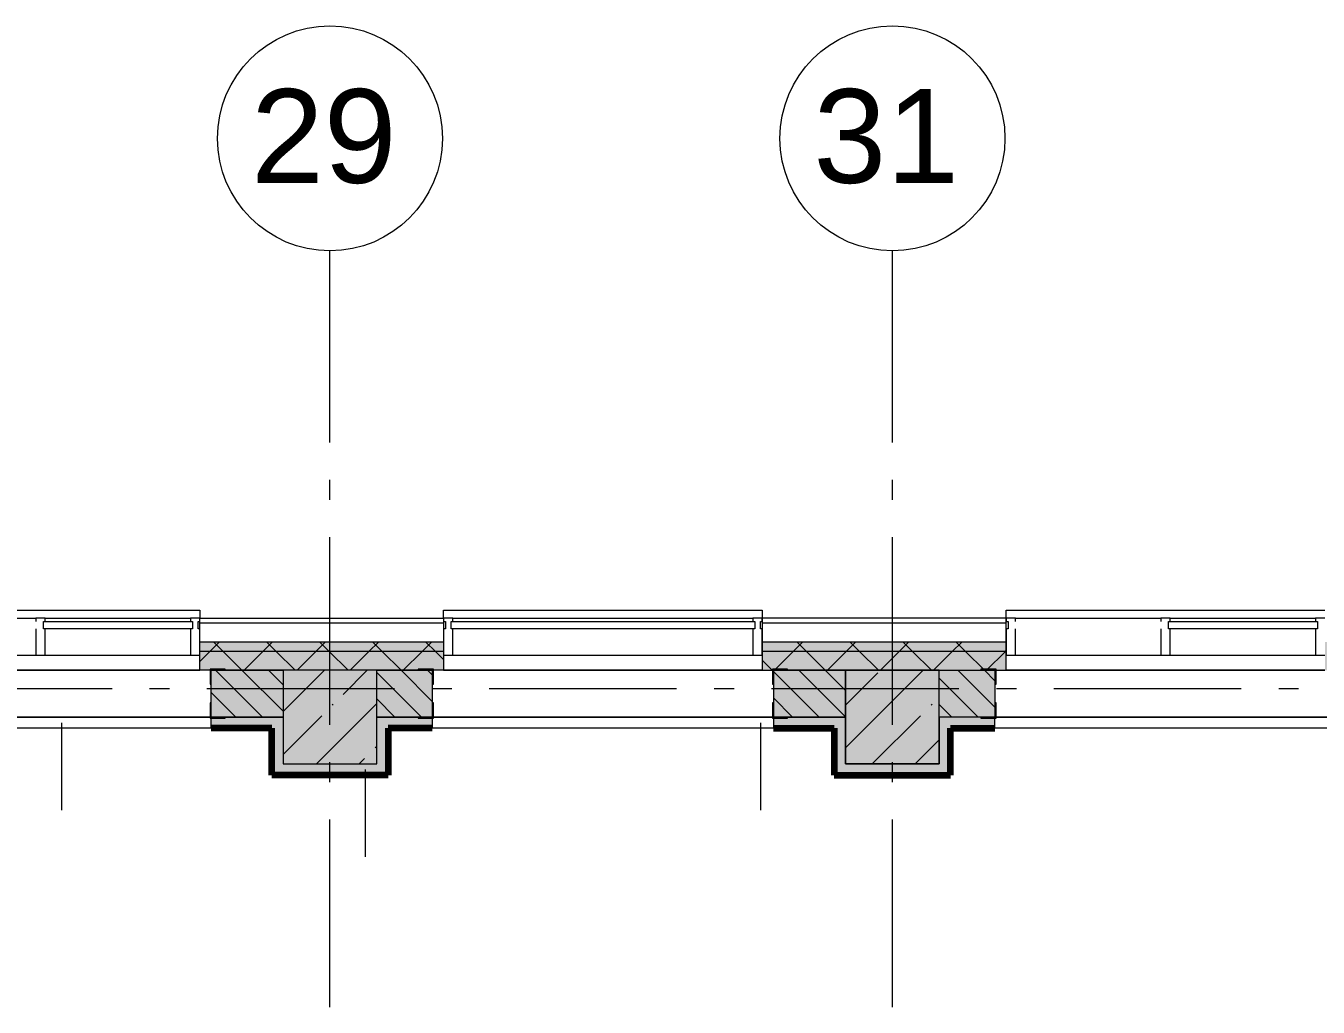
# Model space of a CAD drawing. Header units: millimetres. Extents: x -537608 to 253996, y -217170 to 186033.
# Drawn here: x -274548 to -267656, y 101024 to 106257 of the extents above; entities that cross this region are included whole.
import ezdxf

# ---------------------------------------------------------------- set-up
doc = ezdxf.new("R2010")
doc.units = ezdxf.units.MM
doc.layers.add('16) Лак 1.6м', color=160, linetype='Continuous', lineweight=90)
doc.layers.add('PDF _Геометрия', color=7, linetype='Continuous')
doc.layers.add('PDF _Текст', color=7, linetype='Continuous')
doc.layers.add('PDF _Сплошная заливка', color=7, linetype='Continuous', true_color=0xffffff)
doc.styles.add('PDF ArialMT', font='arial.ttf')

msp = doc.modelspace()

# ---------------------------------------------------------------- hatches: boundary and pattern name
at = {"layer": 'PDF _Сплошная заливка', "transparency": 33554559}
h = msp.add_hatch(color=256, dxfattribs=at)
h.paths.add_polyline_path([(-240026.1918, 102821.2653), (-240026.1918, 102921.2636), (-246626.1914, 102921.2636), (-246626.1914, 102821.2653), (-240371.3189, 102821.2653)], flags=0)
h.paths.add_polyline_path([(-254564.0965, 102821.2653), (-254326.1866, 102821.2653), (-254326.1866, 102921.2636), (-255624.7405, 102921.2636), (-255624.7405, 102821.2653), (-254676.1879, 102821.2653)], flags=0)
h.paths.add_polyline_path([(-257324.7427, 102821.2653), (-257324.7427, 102921.2636), (-258624.7391, 102921.2636), (-258624.7391, 102821.2653), (-257486.1367, 102821.2653)], flags=0)
h.paths.add_polyline_path([(-264582.5255, 102821.2653), (-263320.1886, 102821.2653), (-263320.1886, 102921.2636), (-264619.7372, 102921.2636), (-264619.7372, 102821.2653)], flags=0)
h.paths.add_polyline_path([(-261620.1864, 102821.2653), (-260324.7413, 102821.2653), (-260324.7413, 102921.2636), (-261620.1864, 102921.2636), (-261620.1864, 102842.3987)], flags=0)
h.paths.add_polyline_path([(-267504.57, 102821.2653), (-266319.7394, 102821.2653), (-266319.7394, 102921.2636), (-267619.7401, 102921.2636), (-267619.7401, 102821.2653)], flags=0)
h.paths.add_polyline_path([(-269319.7381, 102821.2653), (-269319.7381, 102921.2636), (-270620.3545, 102921.2636), (-270620.3545, 102821.2653), (-269591.7422, 102821.2653)], flags=0)
h.paths.add_polyline_path([(-273348.6546, 102821.2653), (-272320.3567, 102821.2653), (-272320.3567, 102921.2636), (-273619.7374, 102921.2636), (-273619.7374, 102821.2653)], flags=0)
h.paths.add_polyline_path([(-279192.735, 102821.2653), (-278626.181, 102821.2653), (-278626.181, 102921.2636), (-279926.186, 102921.2636), (-279926.186, 102821.2653), (-279226.1833, 102821.2653)], flags=0)
h.paths.add_polyline_path([(-276688.131, 102821.2653), (-275319.7353, 102821.2653), (-275319.7353, 102921.2636), (-276926.1831, 102921.2636), (-276926.1831, 102821.2653)], flags=0)
h.paths.add_polyline_path([(-281697.3434, 102821.2653), (-281626.184, 102821.2653), (-281626.184, 102921.2636), (-282926.1804, 102921.2636), (-282926.1804, 102821.2653), (-282532.2157, 102821.2653)], flags=0)
h.paths.add_polyline_path([(-287626.1812, 102821.2653), (-287626.1812, 102921.2636), (-290876.1851, 102921.2636), (-290876.1851, 102821.2653), (-287958.8642, 102821.2653)], flags=0)
h.paths.add_polyline_path([(-285871.6877, 102821.2653), (-284626.1869, 102821.2653), (-284626.1869, 102921.2636), (-285926.1833, 102921.2636), (-285926.1833, 102821.2653)], flags=0)
h = msp.add_hatch(color=256, dxfattribs=at)
h.paths.add_polyline_path([(-240126.19, 102921.2636), (-240126.19, 102971.2638), (-246626.1914, 102971.2638), (-246626.1914, 102921.2636), (-240371.3189, 102921.2636)], flags=0)
h.paths.add_polyline_path([(-257486.1367, 102921.2636), (-257324.7427, 102921.2636), (-257324.7427, 102971.2638), (-258624.7391, 102971.2638), (-258624.7391, 102921.2636), (-258321.009, 102921.2636)], flags=0)
h.paths.add_polyline_path([(-254326.1866, 102921.2636), (-254326.1866, 102971.2638), (-255624.7405, 102971.2638), (-255624.7405, 102921.2636), (-254564.0965, 102921.2636)], flags=0)
h.paths.add_polyline_path([(-260825.613, 102921.2636), (-260324.7413, 102921.2636), (-260324.7413, 102971.2638), (-261620.1864, 102971.2638), (-261620.1864, 102921.2636), (-261243.0492, 102921.2636)], flags=0)
h.paths.add_polyline_path([(-263330.2213, 102921.2636), (-263320.1886, 102921.2636), (-263320.1886, 102971.2638), (-264619.7372, 102971.2638), (-264619.7372, 102921.2636), (-264165.0937, 102921.2636)], flags=0)
h.paths.add_polyline_path([(-267504.57, 102921.2636), (-266319.7394, 102921.2636), (-266319.7394, 102971.2638), (-267619.7401, 102971.2638), (-267619.7401, 102921.2636)], flags=0)
h.paths.add_polyline_path([(-270426.6102, 102921.2636), (-269319.7381, 102921.2636), (-269319.7381, 102971.2638), (-270620.3545, 102971.2638), (-270620.3545, 102921.2636)], flags=0)
h.paths.add_polyline_path([(-272320.3567, 102921.2636), (-272320.3567, 102971.2638), (-273619.7374, 102971.2638), (-273619.7374, 102921.2636), (-272513.7824, 102921.2636)], flags=0)
h.paths.add_polyline_path([(-275435.8268, 102921.2636), (-275319.7353, 102921.2636), (-275319.7353, 102971.2638), (-276926.1831, 102971.2638), (-276926.1831, 102921.2636), (-275853.2587, 102921.2636)], flags=0)
h.paths.add_polyline_path([(-278626.181, 102921.2636), (-278626.181, 102971.2638), (-279926.186, 102971.2638), (-279926.186, 102921.2636), (-278775.3032, 102921.2636)], flags=0)
h.paths.add_polyline_path([(-281626.184, 102921.2636), (-281626.184, 102971.2638), (-282926.1804, 102971.2638), (-282926.1804, 102921.2636), (-281697.3434, 102921.2636)], flags=0)
h.paths.add_polyline_path([(-287958.8642, 102921.2636), (-287626.1812, 102921.2636), (-287626.1812, 102971.2638), (-290826.1849, 102971.2638), (-290826.1849, 102921.2636), (-288376.296, 102921.2636)], flags=0)
h.paths.add_polyline_path([(-285926.1833, 102921.2636), (-284626.1869, 102921.2636), (-284626.1869, 102971.2638), (-285926.1833, 102971.2638)], flags=0)
h = msp.add_hatch(color=256, dxfattribs=at)
h.paths.add_polyline_path([(-270426.6102, 102571.2644), (-270176.1872, 102571.2644), (-270176.1872, 102821.2653), (-270560.356, 102821.2653), (-270560.356, 102571.2644)], flags=0)
h.paths.add_polyline_path([(-273559.7389, 102571.2644), (-273176.1859, 102571.2644), (-273176.1859, 102821.2653), (-273559.7389, 102821.2653)], flags=0)
h.paths.add_polyline_path([(-272676.184, 102571.2644), (-272380.3552, 102571.2644), (-272380.3552, 102821.2653), (-272676.184, 102821.2653), (-272676.184, 102728.3331)], flags=0)
h.paths.add_polyline_path([(-275616.1841, 102571.2644), (-275379.7381, 102571.2644), (-275379.7381, 102821.2653), (-275676.1826, 102821.2653), (-275676.1826, 102571.2644)], flags=0)
msp.add_hatch(color=256, dxfattribs=at).paths.add_polyline_path([(-270009.1741, 102321.2656), (-269676.1853, 102321.2656), (-269676.1853, 102821.2653), (-270176.1872, 102821.2653), (-270176.1872, 102321.2656)])
h = msp.add_hatch(color=256, dxfattribs=at)
h.paths.add_polyline_path([(-242676.189, 102571.2644), (-242651.189, 102571.2644), (-242651.189, 102821.2653), (-242676.189, 102819.1576), (-242676.189, 102809.3595)], flags=0)
h.paths.add_polyline_path([(-243176.191, 102571.2644), (-243176.191, 102821.2653), (-245676.192, 102821.2653), (-245676.192, 102571.2644), (-243293.3633, 102571.2644)], flags=0)
h.paths.add_polyline_path([(-246215.4035, 102571.2644), (-246176.1896, 102571.2644), (-246176.1896, 102821.2653), (-246564.7417, 102821.2653), (-246564.7417, 102571.2644)], flags=0)
h.paths.add_polyline_path([(-255398.9645, 102571.2644), (-255176.1898, 102571.2644), (-255176.1898, 102821.2653), (-255564.7419, 102821.2653), (-255564.7419, 102571.2644)], flags=0)
h.paths.add_polyline_path([(-254676.1879, 102571.2644), (-254384.7426, 102571.2644), (-254384.7426, 102821.2653), (-254676.1879, 102821.2653), (-254676.1879, 102729.2029)], flags=0)
h.paths.add_polyline_path([(-258564.7406, 102571.2644), (-257384.7412, 102571.2644), (-257384.7412, 102821.2653), (-258564.7406, 102821.2653)], flags=0)
h.paths.add_polyline_path([(-261559.74, 102571.2644), (-261176.187, 102571.2644), (-261176.187, 102821.2653), (-261559.74, 102821.2653)], flags=0)
h.paths.add_polyline_path([(-263379.7393, 102571.2644), (-263379.7393, 102821.2653), (-263676.1881, 102821.2653), (-263676.1881, 102571.2644), (-263616.1852, 102571.2644)], flags=0)
h.paths.add_polyline_path([(-260676.1851, 102571.2644), (-260384.7399, 102571.2644), (-260384.7399, 102821.2653), (-260676.1851, 102821.2653), (-260676.1851, 102729.2029)], flags=0)
h.paths.add_polyline_path([(-264559.7387, 102571.2644), (-264176.1857, 102571.2644), (-264176.1857, 102821.2653), (-264559.7387, 102821.2653)], flags=0)
h.paths.add_polyline_path([(-269591.7422, 102571.2644), (-269379.7366, 102571.2644), (-269379.7366, 102821.2653), (-269676.1853, 102821.2653), (-269676.1853, 102571.2644), (-269616.1868, 102571.2644)], flags=0)
h.paths.add_polyline_path([(-267559.7373, 102571.2644), (-266379.7379, 102571.2644), (-266379.7379, 102821.2653), (-267559.7373, 102821.2653)], flags=0)
at = {"layer": 'PDF _Сплошная заливка', "true_color": 0xff7d7d, "transparency": 33554559}
h = msp.add_hatch(color=11, dxfattribs=at)
h.paths.add_polyline_path([(-273176.1859, 102511.2637), (-273176.1859, 102571.2644), (-273559.7389, 102571.2644), (-273559.7389, 102511.2637), (-273236.1844, 102511.2637)], flags=0)
h.paths.add_polyline_path([(-275379.7381, 102511.2637), (-275379.7381, 102571.2644), (-275616.1841, 102571.2644), (-275616.1841, 102511.2637), (-275435.8268, 102511.2637)], flags=0)
for points in [[(-272676.184, 102321.2656), (-272616.1854, 102321.2656), (-272616.1854, 102571.2644), (-272676.184, 102571.2644), (-272676.184, 102488.423)], [(-269676.1853, 102321.2656), (-269616.1868, 102321.2656), (-269616.1868, 102571.2644), (-269676.1853, 102571.2644), (-269676.1853, 102488.423)], [(-272676.184, 102261.2649), (-272616.1854, 102261.2649), (-272616.1854, 102321.2656), (-273176.1859, 102321.2656), (-273176.1859, 102261.2649)]]:
    msp.add_hatch(color=11, dxfattribs=at).paths.add_polyline_path(points)
h = msp.add_hatch(color=11, dxfattribs=at)
h.paths.add_polyline_path([(-270176.1872, 102511.2637), (-270176.1872, 102571.2644), (-270560.356, 102571.2644), (-270560.356, 102511.2637), (-270236.1857, 102511.2637)], flags=0)
h.paths.add_polyline_path([(-272380.3552, 102511.2637), (-272380.3552, 102571.2644), (-272616.1854, 102571.2644), (-272616.1854, 102511.2637), (-272513.7824, 102511.2637)], flags=0)
h = msp.add_hatch(color=11, dxfattribs=at)
h.paths.add_polyline_path([(-264236.1885, 102511.2637), (-264176.1857, 102511.2637), (-264176.1857, 102571.2644), (-264559.7387, 102571.2644), (-264559.7387, 102511.2637)], flags=0)
h.paths.add_polyline_path([(-269616.1868, 102511.2637), (-269379.7366, 102511.2637), (-269379.7366, 102571.2644), (-269616.1868, 102571.2644)], flags=0)
h.paths.add_polyline_path([(-266669.6977, 102511.2637), (-266379.7379, 102511.2637), (-266379.7379, 102571.2644), (-267559.7373, 102571.2644), (-267559.7373, 102511.2637), (-267504.57, 102511.2637)], flags=0)

# ---------------------------------------------------------------- linework, layer by layer
at = {"layer": '16) Лак 1.6м'}
for p, q in [((-273236.1844, 102511.2637), (-273559.7389, 102511.2637)), ((-273236.1844, 102261.2649), (-273236.1844, 102511.2637)), ((-272380.3552, 102511.2637), (-272616.1854, 102511.2637)), ((-272616.1854, 102511.2637), (-272616.1854, 102321.2656)), ((-270560.356, 102511.2637), (-270236.1857, 102511.2637)), ((-270236.1857, 102511.2637), (-270236.1857, 102261.2649)), ((-269616.1868, 102321.2656), (-269616.1868, 102511.2637)), ((-269616.1868, 102511.2637), (-269379.7366, 102511.2637)), ((-272616.1854, 102321.2656), (-272616.1854, 102261.2649)), ((-269616.1868, 102261.2649), (-269616.1868, 102321.2656)), ((-273176.1859, 102261.2649), (-273236.1844, 102261.2649)), ((-272616.1854, 102261.2649), (-273176.1859, 102261.2649)), ((-270236.1857, 102261.2649), (-270176.1872, 102261.2649)), ((-270176.1872, 102261.2649), (-269616.1868, 102261.2649))]:
    msp.add_line(p, q, dxfattribs=at)
at = {"layer": 'PDF _Геометрия', "color": 253, "lineweight": 9, "true_color": 0xaaaaaa}
for p, q in [((-272926.1849, 104035.9315), (-272926.1849, 105057.1936)), ((-269926.1863, 104035.9315), (-269926.1863, 105057.1936)), ((-272926.1849, 103730.0981), (-272926.1849, 103835.933)), ((-269926.1863, 103730.0981), (-269926.1863, 103835.933)), ((-272926.1849, 102530.0999), (-272926.1849, 103530.0994)), ((-269926.1863, 102530.0999), (-269926.1863, 103530.0994)), ((-275319.7353, 103141.2653), (-273619.7374, 103141.2653)), ((-273619.7374, 103141.2653), (-273619.7374, 103098.2643)), ((-272320.3567, 103098.2643), (-272320.3567, 103141.2653)), ((-272320.3567, 103141.2653), (-270620.3545, 103141.2653)), ((-270620.3545, 103141.2653), (-270620.3545, 103098.2643)), ((-269319.7381, 103098.2643), (-269319.7381, 103141.2653)), ((-269319.7381, 103141.2653), (-267619.7401, 103141.2653)), ((-274454.7388, 103043.2649), (-273659.7392, 103043.2649)), ((-273669.7376, 103041.2649), (-274444.7363, 103041.2649)), ((-273629.7356, 103043.2649), (-273619.7374, 103043.2649)), ((-272320.3567, 103043.2649), (-272310.3541, 103043.2649)), ((-272280.3548, 103043.2649), (-270660.3563, 103043.2649)), ((-270670.3547, 103041.2649), (-272270.3565, 103041.2649)), ((-270630.3571, 103043.2649), (-270620.3545, 103043.2649)), ((-269319.7381, 103043.2649), (-269309.7397, 103043.2649)), ((-268454.7373, 103043.2649), (-267659.7376, 103043.2649)), ((-267669.7403, 103041.2649), (-268444.739, 103041.2649)), ((-274088.7798, 102721.2649), (-275088.7794, 102721.2649)), ((-273782.9484, 102721.2649), (-273888.7833, 102721.2649)), ((-272582.9482, 102721.2649), (-273582.9477, 102721.2649)), ((-272277.1168, 102721.2649), (-272382.9474, 102721.2649)), ((-271077.1165, 102721.2649), (-272077.116, 102721.2649)), ((-270771.2808, 102721.2649), (-270877.1157, 102721.2649)), ((-269571.2805, 102721.2649), (-270571.28, 102721.2649)), ((-269265.4491, 102721.2649), (-269371.2841, 102721.2649)), ((-268065.4489, 102721.2649), (-269065.4484, 102721.2649)), ((-267759.6175, 102721.2649), (-267865.4481, 102721.2649)), ((-272926.1849, 102224.2664), (-272926.1849, 102330.0992)), ((-269926.1863, 102224.2664), (-269926.1863, 102330.0992)), ((-272926.1849, 101024.266), (-272926.1849, 102024.2656)), ((-269926.1863, 101024.266), (-269926.1863, 102024.2656))]:
    msp.add_line(p, q, dxfattribs=at)
at = {"layer": 'PDF _Геометрия', "lineweight": 9}
for p, q in [((-275269.7351, 103098.2643), (-274494.7364, 103098.2643)), ((-274444.7363, 103098.2643), (-274494.7364, 103098.2643)), ((-274494.7364, 103098.2643), (-274494.7364, 103081.2646)), ((-274454.7388, 103041.2649), (-274454.7388, 103081.2646)), ((-274454.7388, 103081.2646), (-274444.7363, 103081.2646)), ((-274444.7363, 103098.2643), (-273669.7376, 103098.2643)), ((-274444.7363, 103081.2646), (-274444.7363, 103098.2643)), ((-274444.7363, 103081.2646), (-273669.7376, 103081.2646)), ((-273619.7374, 103098.2643), (-273669.7376, 103098.2643)), ((-273669.7376, 103098.2643), (-273669.7376, 103081.2646)), ((-273669.7376, 103081.2646), (-273659.7392, 103081.2646)), ((-273659.7392, 103081.2646), (-273659.7392, 103041.2649)), ((-273629.7356, 103041.2649), (-273629.7356, 103081.2646)), ((-273629.7356, 103081.2646), (-273619.7374, 103081.2646)), ((-273619.7374, 103081.2646), (-273619.7374, 103098.2643)), ((-273619.7374, 103071.2642), (-273619.7374, 103098.2643)), ((-273619.7374, 103098.2643), (-272320.3567, 103098.2643)), ((-272320.3567, 103071.2642), (-273619.7374, 103071.2642)), ((-273619.7374, 102971.2638), (-273619.7374, 103071.2642)), ((-272270.3565, 103098.2643), (-272320.3567, 103098.2643)), ((-272320.3567, 103098.2643), (-272320.3567, 103081.2646)), ((-272320.3567, 103098.2643), (-272320.3567, 103071.2642)), ((-272320.3567, 103081.2646), (-272310.3541, 103081.2646)), ((-272320.3567, 103071.2642), (-272320.3567, 102971.2638)), ((-272310.3541, 103081.2646), (-272310.3541, 103041.2649)), ((-272280.3548, 103041.2649), (-272280.3548, 103081.2646)), ((-272280.3548, 103081.2646), (-272270.3565, 103081.2646)), ((-272270.3565, 103081.2646), (-272270.3565, 103098.2643)), ((-272270.3565, 103098.2643), (-270670.3547, 103098.2643)), ((-272270.3565, 103081.2646), (-270670.3547, 103081.2646)), ((-270620.3545, 103098.2643), (-270670.3547, 103098.2643)), ((-270670.3547, 103098.2643), (-270670.3547, 103081.2646)), ((-270670.3547, 103081.2646), (-270660.3563, 103081.2646)), ((-270660.3563, 103081.2646), (-270660.3563, 103041.2649)), ((-270630.3571, 103041.2649), (-270630.3571, 103081.2646)), ((-270630.3571, 103081.2646), (-270620.3545, 103081.2646)), ((-269319.7381, 103098.2643), (-270620.3545, 103098.2643)), ((-270620.3545, 103098.2643), (-270620.3545, 103071.2642)), ((-270620.3545, 103081.2646), (-270620.3545, 103098.2643)), ((-270620.3545, 103071.2642), (-270620.3545, 102971.2638)), ((-269319.7381, 103071.2642), (-270620.3545, 103071.2642)), ((-269319.7381, 103071.2642), (-269319.7381, 103098.2643)), ((-269269.7378, 103098.2643), (-269319.7381, 103098.2643)), ((-269319.7381, 103098.2643), (-269319.7381, 103081.2646)), ((-269319.7381, 103081.2646), (-269309.7397, 103081.2646)), ((-269319.7381, 102971.2638), (-269319.7381, 103071.2642)), ((-269309.7397, 103081.2646), (-269309.7397, 103041.2649)), ((-269269.7378, 103081.2646), (-269269.7378, 103098.2643)), ((-269269.7378, 103098.2643), (-268494.7392, 103098.2643)), ((-268444.739, 103098.2643), (-268494.7392, 103098.2643)), ((-268494.7392, 103098.2643), (-268494.7392, 103081.2646)), ((-268454.7373, 103041.2649), (-268454.7373, 103081.2646)), ((-268454.7373, 103081.2646), (-268444.739, 103081.2646)), ((-268444.739, 103098.2643), (-267669.7403, 103098.2643)), ((-268444.739, 103081.2646), (-268444.739, 103098.2643)), ((-268444.739, 103081.2646), (-267669.7403, 103081.2646)), ((-267619.7401, 103098.2643), (-267669.7403, 103098.2643)), ((-267669.7403, 103098.2643), (-267669.7403, 103081.2646)), ((-267669.7403, 103081.2646), (-267659.7376, 103081.2646)), ((-267659.7376, 103081.2646), (-267659.7376, 103041.2649)), ((-274494.7364, 103041.2649), (-274494.7364, 102901.2648)), ((-274444.7363, 103041.2649), (-274454.7388, 103041.2649)), ((-274444.7363, 102901.2648), (-274444.7363, 103041.2649)), ((-273659.7392, 103041.2649), (-273669.7376, 103041.2649)), ((-273669.7376, 103041.2649), (-273669.7376, 102901.2648)), ((-273619.7374, 103041.2649), (-273629.7356, 103041.2649)), ((-273619.7374, 102901.2648), (-273619.7374, 103041.2649)), ((-272310.3541, 103041.2649), (-272320.3567, 103041.2649)), ((-272320.3567, 103041.2649), (-272320.3567, 102901.2648)), ((-272270.3565, 103041.2649), (-272280.3548, 103041.2649)), ((-272270.3565, 102901.2648), (-272270.3565, 103041.2649)), ((-270660.3563, 103041.2649), (-270670.3547, 103041.2649)), ((-270670.3547, 103041.2649), (-270670.3547, 102901.2648)), ((-270620.3545, 103041.2649), (-270630.3571, 103041.2649)), ((-270620.3545, 102901.2648), (-270620.3545, 103041.2649)), ((-269309.7397, 103041.2649), (-269319.7381, 103041.2649)), ((-269319.7381, 103041.2649), (-269319.7381, 102901.2648)), ((-269269.7378, 102901.2648), (-269269.7378, 103041.2649)), ((-268494.7392, 103041.2649), (-268494.7392, 102901.2648)), ((-268444.739, 103041.2649), (-268454.7373, 103041.2649)), ((-268444.739, 102901.2648), (-268444.739, 103041.2649)), ((-267659.7376, 103041.2649), (-267669.7403, 103041.2649)), ((-267669.7403, 103041.2649), (-267669.7403, 102901.2648)), ((-272320.3567, 102971.2638), (-273619.7374, 102971.2638)), ((-273619.7374, 102921.2636), (-273619.7374, 102971.2638)), ((-273619.7374, 102868.2859), (-273566.7575, 102921.2636)), ((-272320.3567, 102921.2636), (-273619.7374, 102921.2636)), ((-273619.7374, 102821.2653), (-273619.7374, 102921.2636)), ((-273566.7575, 102921.2636), (-273516.7573, 102971.2638)), ((-273495.5378, 102921.2636), (-273545.538, 102971.2638)), ((-273395.5374, 102821.2653), (-273495.5378, 102921.2636)), ((-273383.9157, 102821.2653), (-273283.9154, 102921.2636)), ((-273283.9154, 102921.2636), (-273233.9152, 102971.2638)), ((-273212.6956, 102921.2636), (-273262.6959, 102971.2638)), ((-273112.6953, 102821.2653), (-273212.6956, 102921.2636)), ((-273101.0736, 102821.2653), (-273001.0733, 102921.2636)), ((-273001.0733, 102921.2636), (-272951.073, 102971.2638)), ((-272929.8535, 102921.2636), (-272979.8537, 102971.2638)), ((-272829.8532, 102821.2653), (-272929.8535, 102921.2636)), ((-272818.2315, 102821.2653), (-272718.2311, 102921.2636)), ((-272718.2311, 102921.2636), (-272668.2309, 102971.2638)), ((-272647.0114, 102921.2636), (-272697.0116, 102971.2638)), ((-272547.011, 102821.2653), (-272647.0114, 102921.2636)), ((-272535.3894, 102821.2653), (-272435.389, 102921.2636)), ((-272435.389, 102921.2636), (-272385.3888, 102971.2638)), ((-272364.1693, 102921.2636), (-272414.1695, 102971.2638)), ((-272320.3567, 102877.4531), (-272364.1693, 102921.2636)), ((-272320.3567, 102971.2638), (-272320.3567, 102921.2636)), ((-272320.3567, 102921.2636), (-272320.3567, 102821.2653)), ((-270620.3545, 102971.2638), (-270620.3545, 102921.2636)), ((-269319.7381, 102971.2638), (-270620.3545, 102971.2638)), ((-270620.3545, 102921.2636), (-270620.3545, 102821.2653)), ((-269319.7381, 102921.2636), (-270620.3545, 102921.2636)), ((-270555.4903, 102821.2653), (-270455.4899, 102921.2636)), ((-270455.4899, 102921.2636), (-270405.4897, 102971.2638)), ((-270384.2702, 102921.2636), (-270434.2704, 102971.2638)), ((-270284.2698, 102821.2653), (-270384.2702, 102921.2636)), ((-270272.6482, 102821.2653), (-270172.6478, 102921.2636)), ((-270172.6478, 102921.2636), (-270122.6476, 102971.2638)), ((-270101.4281, 102921.2636), (-270151.4283, 102971.2638)), ((-270001.4277, 102821.2653), (-270101.4281, 102921.2636)), ((-269989.8061, 102821.2653), (-269889.8057, 102921.2636)), ((-269889.8057, 102921.2636), (-269839.8055, 102971.2638)), ((-269818.586, 102921.2636), (-269868.5819, 102971.2638)), ((-269718.5856, 102821.2653), (-269818.586, 102921.2636)), ((-269706.9596, 102821.2653), (-269606.9636, 102921.2636)), ((-269606.9636, 102921.2636), (-269556.9634, 102971.2638)), ((-269535.7395, 102921.2636), (-269585.7398, 102971.2638)), ((-269435.7392, 102821.2653), (-269535.7395, 102921.2636)), ((-269424.1175, 102821.2653), (-269324.1171, 102921.2636)), ((-269324.1171, 102921.2636), (-269319.7381, 102925.6448)), ((-269319.7381, 102921.2636), (-269319.7381, 102971.2638)), ((-269319.7381, 102821.2653), (-269319.7381, 102921.2636)), ((-275269.7351, 102901.2648), (-274494.7364, 102901.2648)), ((-274494.7364, 102901.2648), (-274444.7363, 102901.2648)), ((-274444.7363, 102901.2648), (-273669.7376, 102901.2648)), ((-273669.7376, 102901.2648), (-273619.7374, 102901.2648)), ((-272320.3567, 102901.2648), (-272270.3565, 102901.2648)), ((-272270.3565, 102901.2648), (-270670.3547, 102901.2648)), ((-270670.3547, 102901.2648), (-270620.3545, 102901.2648)), ((-270567.1119, 102821.2653), (-270620.3545, 102874.5079)), ((-269319.7381, 102901.2648), (-269269.7378, 102901.2648)), ((-269269.7378, 102901.2648), (-268494.7392, 102901.2648)), ((-268494.7392, 102901.2648), (-268444.739, 102901.2648)), ((-268444.739, 102901.2648), (-267669.7403, 102901.2648)), ((-267669.7403, 102901.2648), (-267619.7401, 102901.2648)), ((-273619.7374, 102821.2653), (-275319.7353, 102821.2653)), ((-275319.7353, 102821.2653), (-273619.7374, 102821.2653)), ((-273176.1859, 102821.2653), (-273619.7374, 102821.2653)), ((-273559.7389, 102571.2644), (-273559.7389, 102821.2653)), ((-273559.7389, 102821.2653), (-273176.1859, 102821.2653)), ((-273286.9597, 102571.2644), (-273536.9606, 102821.2653)), ((-273176.1859, 102601.9116), (-273395.5374, 102821.2653)), ((-273176.1859, 102743.3327), (-273254.1185, 102821.2653)), ((-273176.1859, 102600.2345), (-272955.1551, 102821.2653)), ((-272676.184, 102821.2653), (-273176.1859, 102821.2653)), ((-273176.1859, 102821.2653), (-273176.1859, 102321.2656)), ((-272856.0589, 102692.2604), (-272727.0582, 102821.2653)), ((-272676.184, 102321.2656), (-272676.184, 102821.2653)), ((-272320.3567, 102821.2653), (-272676.184, 102821.2653)), ((-272676.184, 102821.2653), (-272380.3552, 102821.2653)), ((-272438.4333, 102571.2644), (-272676.184, 102809.0172)), ((-272380.3552, 102654.6095), (-272547.011, 102821.2653)), ((-272380.3552, 102796.0305), (-272405.5879, 102821.2653)), ((-272380.3552, 102821.2653), (-272380.3552, 102571.2644)), ((-270620.3545, 102821.2653), (-272320.3567, 102821.2653)), ((-272320.3567, 102821.2653), (-270620.3545, 102821.2653)), ((-270620.3545, 102821.2653), (-269319.7381, 102821.2653)), ((-270176.1872, 102821.2653), (-270560.356, 102821.2653)), ((-270560.356, 102821.2653), (-270560.356, 102571.2644)), ((-270317.111, 102571.2644), (-270560.356, 102814.5094)), ((-270176.1872, 102571.7596), (-270425.6887, 102821.2653)), ((-270176.1872, 102713.1806), (-270284.2698, 102821.2653)), ((-270176.1872, 102406.8562), (-269761.7782, 102821.2653)), ((-269676.1853, 102821.2653), (-270176.1872, 102821.2653)), ((-270176.1872, 102821.2653), (-270176.1872, 102321.2656)), ((-270176.1872, 102571.2644), (-270176.1872, 102821.2653)), ((-270176.1872, 102634.9531), (-270004.8294, 102806.3109)), ((-269676.1853, 102321.2656), (-269676.1853, 102821.2653)), ((-269676.1853, 102571.2644), (-269676.1853, 102821.2653)), ((-269676.1853, 102821.2653), (-269379.7366, 102821.2653)), ((-269468.5846, 102571.2644), (-269676.1853, 102778.8651)), ((-269379.7366, 102623.8395), (-269577.1623, 102821.2653)), ((-269379.7366, 102765.2605), (-269435.7392, 102821.2653)), ((-269379.7366, 102821.2653), (-269379.7366, 102571.2644)), ((-267619.7401, 102821.2653), (-269319.7381, 102821.2653)), ((-269319.7381, 102821.2653), (-267619.7401, 102821.2653)), ((-273428.3828, 102571.2644), (-273559.7389, 102702.6204)), ((-272998.959, 102321.2656), (-272676.184, 102644.0385)), ((-272913.0863, 102635.2372), (-272908.3412, 102639.9781)), ((-272579.8522, 102571.2644), (-272676.184, 102667.5961)), ((-270458.5342, 102571.2644), (-270560.356, 102673.0861)), ((-269719.7051, 102635.2372), (-269714.9643, 102639.9781)), ((-269610.0036, 102571.2644), (-269676.1853, 102637.444)), ((-273565.737, 102571.2644), (-275373.7357, 102571.2644)), ((-275373.7357, 102571.2644), (-273565.737, 102571.2644)), ((-273559.7389, 102511.2637), (-273559.7389, 102571.2644)), ((-273559.7389, 102571.2644), (-273176.1859, 102571.2644)), ((-273176.1859, 102571.2644), (-273559.7389, 102571.2644)), ((-273176.1859, 102372.1355), (-272970.1095, 102578.212)), ((-272616.1854, 102571.2644), (-272676.184, 102571.2644)), ((-272676.184, 102571.2644), (-272616.1854, 102571.2644)), ((-272380.3552, 102571.2644), (-272616.1854, 102571.2644)), ((-272616.1854, 102571.2644), (-272380.3552, 102571.2644)), ((-272380.3552, 102571.2644), (-272380.3552, 102511.2637)), ((-270566.3541, 102571.2644), (-272374.3571, 102571.2644)), ((-272374.3571, 102571.2644), (-270566.3541, 102571.2644)), ((-270176.1872, 102571.2644), (-270560.356, 102571.2644)), ((-270560.356, 102571.2644), (-270176.1872, 102571.2644)), ((-270560.356, 102571.2644), (-270560.356, 102511.2637)), ((-270176.1872, 102511.2637), (-270176.1872, 102571.2644)), ((-270033.679, 102321.2656), (-269776.7326, 102578.212)), ((-269616.1868, 102571.2644), (-269676.1853, 102571.2644)), ((-269616.1868, 102571.2644), (-269676.1853, 102571.2644)), ((-269676.1853, 102571.2644), (-269676.1853, 102321.2656)), ((-269379.7366, 102571.2644), (-269616.1868, 102571.2644)), ((-269379.7366, 102571.2644), (-269616.1868, 102571.2644)), ((-269379.7366, 102511.2637), (-269379.7366, 102571.2644)), ((-267565.7397, 102571.2644), (-269373.7384, 102571.2644)), ((-269373.7384, 102571.2644), (-267565.7397, 102571.2644)), ((-273559.7389, 102511.2637), (-275379.7381, 102511.2637)), ((-274358.2607, 102541.2651), (-274358.2607, 102075.1141)), ((-270560.356, 102511.2637), (-272380.3552, 102511.2637)), ((-270630.5121, 102541.2651), (-270630.5121, 102075.1141)), ((-270176.1872, 102321.2656), (-270176.1872, 102511.2637)), ((-267559.7373, 102511.2637), (-269379.7366, 102511.2637)), ((-269805.5778, 102321.2656), (-269676.1853, 102450.658)), ((-272684.9852, 102407.1383), (-272680.2444, 102411.8791)), ((-273176.1859, 102321.2656), (-272676.184, 102321.2656)), ((-272770.8579, 102321.2656), (-272742.0126, 102350.113)), ((-272739.0201, 102291.2642), (-272739.0201, 101825.1153)), ((-270176.1872, 102321.2656), (-269676.1853, 102321.2656)), ((-269676.1853, 102321.2656), (-270176.1872, 102321.2656))]:
    msp.add_line(p, q, dxfattribs=at)
at = {"layer": 'PDF _Геометрия', "color": 253, "lineweight": 20, "true_color": 0xaaaaaa}
for p, q in [((-273484.7385, 102827.2635), (-273565.737, 102827.2635)), ((-273565.737, 102827.2635), (-273565.737, 102746.2651)), ((-273559.7389, 102746.2651), (-273559.7389, 102821.2653)), ((-273559.7389, 102821.2653), (-273484.7385, 102821.2653)), ((-273484.7385, 102821.2653), (-273484.7385, 102827.2635)), ((-272374.3571, 102827.2635), (-272455.3555, 102827.2635)), ((-272455.3555, 102827.2635), (-272455.3555, 102821.2653)), ((-272455.3555, 102821.2653), (-272380.3552, 102821.2653)), ((-272380.3552, 102821.2653), (-272380.3552, 102746.2651)), ((-272374.3571, 102746.2651), (-272374.3571, 102827.2635)), ((-270485.3557, 102827.2635), (-270566.3541, 102827.2635)), ((-270566.3541, 102827.2635), (-270566.3541, 102746.2651)), ((-270560.356, 102746.2651), (-270560.356, 102821.2653)), ((-270560.356, 102821.2653), (-270485.3557, 102821.2653)), ((-270485.3557, 102821.2653), (-270485.3557, 102827.2635)), ((-269373.7384, 102827.2635), (-269454.7368, 102827.2635)), ((-269454.7368, 102827.2635), (-269454.7368, 102821.2653)), ((-269454.7368, 102821.2653), (-269379.7366, 102821.2653)), ((-269379.7366, 102821.2653), (-269379.7366, 102746.2651)), ((-269373.7384, 102746.2651), (-269373.7384, 102827.2635)), ((-273565.737, 102746.2651), (-273559.7389, 102746.2651)), ((-272380.3552, 102746.2651), (-272374.3571, 102746.2651)), ((-270566.3541, 102746.2651), (-270560.356, 102746.2651)), ((-269379.7366, 102746.2651), (-269373.7384, 102746.2651)), ((-273559.7389, 102646.2647), (-273565.737, 102646.2647)), ((-273565.737, 102646.2647), (-273565.737, 102565.2641)), ((-273559.7389, 102571.2644), (-273559.7389, 102646.2647)), ((-272380.3552, 102646.2647), (-272380.3552, 102571.2644)), ((-272374.3571, 102646.2647), (-272380.3552, 102646.2647)), ((-272374.3571, 102565.2641), (-272374.3571, 102646.2647)), ((-270560.356, 102646.2647), (-270566.3541, 102646.2647)), ((-270566.3541, 102646.2647), (-270566.3541, 102565.2641)), ((-270560.356, 102571.2644), (-270560.356, 102646.2647)), ((-269379.7366, 102646.2647), (-269379.7366, 102571.2644)), ((-269373.7384, 102646.2647), (-269379.7366, 102646.2647)), ((-269373.7384, 102565.2641), (-269373.7384, 102646.2647)), ((-273565.737, 102565.2641), (-273484.7385, 102565.2641)), ((-273484.7385, 102571.2644), (-273559.7389, 102571.2644)), ((-273484.7385, 102565.2641), (-273484.7385, 102571.2644)), ((-272380.3552, 102571.2644), (-272455.3555, 102571.2644)), ((-272455.3555, 102571.2644), (-272455.3555, 102565.2641)), ((-272455.3555, 102565.2641), (-272374.3571, 102565.2641)), ((-270566.3541, 102565.2641), (-270485.3557, 102565.2641)), ((-270485.3557, 102571.2644), (-270560.356, 102571.2644)), ((-270485.3557, 102565.2641), (-270485.3557, 102571.2644)), ((-269379.7366, 102571.2644), (-269454.7368, 102571.2644)), ((-269454.7368, 102571.2644), (-269454.7368, 102565.2641)), ((-269454.7368, 102565.2641), (-269373.7384, 102565.2641))]:
    msp.add_line(p, q, dxfattribs=at)
at = {"layer": 'PDF _Геометрия', "lineweight": 20}
for centre, radius in [((-272926.1859, 105657.1938), 599.999), ((-269926.1843, 105657.1943), 600.0004)]:
    msp.add_circle(centre, radius, dxfattribs=at)
at = {"layer": 'PDF _Сплошная заливка', "lineweight": 35, "transparency": 33554559}
msp.add_solid([(-272676.184, 102321.2656), (-272676.184, 102821.2653), (-273176.1859, 102321.2656), (-273176.1859, 102821.2653)], dxfattribs=at)
at = {"layer": 'PDF _Сплошная заливка', "color": 11, "lineweight": 35, "true_color": 0xff7d7d, "transparency": 33554559}
for points in [[(-273176.1859, 102261.2649), (-273176.1859, 102511.2637), (-273236.1844, 102261.2649), (-273236.1844, 102511.2637)], [(-270176.1872, 102261.2649), (-270176.1872, 102511.2637), (-270236.1857, 102261.2649), (-270236.1857, 102511.2637)], [(-270176.1872, 102261.2649), (-269616.1868, 102261.2649), (-270176.1872, 102321.2656), (-269616.1868, 102321.2656)]]:
    msp.add_solid(points, dxfattribs=at)

# ---------------------------------------------------------------- texts
at = {"layer": 'PDF _Текст', "char_height": 500, "attachment_point": 4, "style": 'PDF ArialMT'}
for s, insert in [('29', (-273347.7418, 105666.2696)), ('31', (-270347.7432, 105666.2696))]:
    msp.add_mtext(s, dxfattribs=dict(at, insert=insert))

doc.saveas('drawing.dxf')
